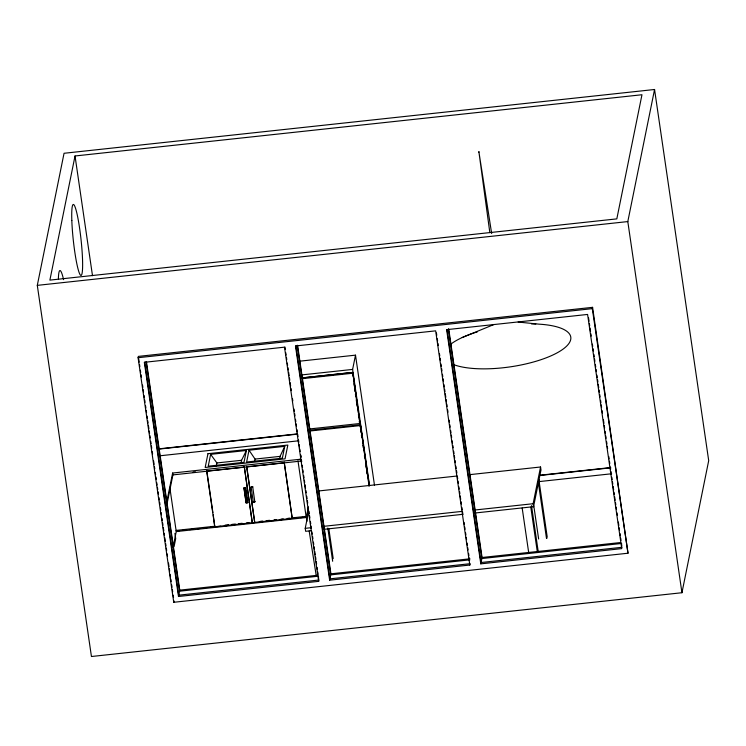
<?xml version="1.0" encoding="UTF-8"?>
<svg xmlns="http://www.w3.org/2000/svg" width="746" height="746" viewBox="0 0 746 746"><rect width="100%" height="100%" fill="white"/><g stroke="black" fill="none" stroke-linecap="round" stroke-linejoin="round"><path stroke-width="1.12" d="M37.3 285.364L64.053 153.275L654.559 89.492L708.7 460.636L681.947 592.725L91.441 656.508L37.3 285.364L627.806 221.581L654.559 89.492M75.029 155.979L49.889 280.114L616.821 218.876L641.97 94.742L75.029 155.979L92.495 275.684M138.085 357.716L138.346 356.392L592.585 307.333L627.992 553.224L173.762 602.283L138.085 357.716L592.315 308.648L592.585 307.333M166.628 502.664L172.634 473.039L300.284 459.256L300.964 455.89M166.666 505.667L172.904 474.904L172.634 473.039M173.025 547.471L176.243 531.581L169.78 487.287M174.07 546.641L175.692 538.659L174.918 533.362M173.762 602.283L174.032 600.959M318.607 577.74L318.673 581.358L178.49 596.492L179.767 590.142L146.449 361.698M210.633 454.351L208.237 466.175L243.998 462.315L246.394 450.491L210.633 454.351L216.899 462.949L216.275 466.054M252.279 522.704L244.268 466.558L252.279 522.704L214.783 526.76L213.235 514.871M240.939 463.397L241.573 460.291L246.394 450.491M249.024 450.211L246.628 462.026L282.361 458.175L284.748 446.35L249.024 450.211L255.057 459.079L254.628 461.177M243.951 488.08L245.574 487.642L247.681 502.757L246.124 502.925L243.951 488.08L245.574 487.642M246.124 502.925L244.007 487.809M251.15 487.045L252.717 486.868L251.15 487.045L253.267 502.151L254.89 501.713L253.267 502.151M292.218 518.386L284.207 462.25L292.218 518.386L254.731 522.442L246.721 466.297M279.433 459.517L280.067 456.375L284.748 446.35M176.243 531.581L306.252 517.538L308.415 506.851M311.427 530.676L305.655 531.301L305.217 528.336L308.602 511.644M369.55 485.478L352.616 369.419L355.506 355.152L299.426 361.213M309.599 428.95L359.954 423.504L352.783 372.44L301.272 377.998M359.227 422.059L359.385 421.266M359.954 423.504L352.783 372.44M369.111 486.28L360.421 424.782L308.769 430.339M295.91 345.818L329.9 578.849L470.092 563.706L469.821 565.03L329.639 580.174L330.926 573.814L297.598 345.379M480.788 563.845L446.621 329.667L587.587 314.439L621.754 548.618L480.788 563.845L482.075 557.495L448.747 329.051M474.409 513.071L533.549 506.683L533.12 503.718L540.552 466.996L469.989 474.624M533.549 506.683L540.99 469.971L540.552 466.996M546.818 538.444L547.172 536.682L538.808 479.38M489.833 232.612L478.895 151.811L491.661 233.545M479.165 151.923L478.634 151.998M462.231 337.528L494.104 324.445M302.261 374.856L352.616 369.419M302.27 377.877L352.271 372.468M352.112 373.261L352.895 373.177M302.261 378.67L352.625 373.233M309.898 431.011L360.262 425.574M158.823 448.859L297.449 433.883M158.59 449.139L297.384 434.153M159.56 455.825L298.363 440.83M216.899 462.949L241.573 460.291M255.057 459.079L280.067 456.375M193.074 472.087L195.359 471.845M207.808 471.015L244.166 467.089M282.967 462.902L246.618 466.828L254.731 522.442M172.904 474.904L300.554 461.112L300.284 459.256M318.439 490.989L457.261 475.995M246.171 502.655L247.737 502.487M539.992 475.211L610.564 467.583M540.104 475.454L610.778 467.826M538.649 481.646L611.645 473.766M176.075 530.415L214.885 526.228M225.115 525.128L228.528 524.755M231.931 524.391L235.344 524.018M238.748 523.655L242.161 523.282M246.702 522.797L248.977 522.545M260.513 521.295L262.788 521.053M266.191 520.68L269.604 520.316M274.146 519.822L276.421 519.58M280.962 519.085L283.238 518.843M287.779 518.349L290.054 518.106M292.32 517.864L306.084 516.372M176.914 530.993L179.226 530.742M182.695 530.369L186.164 529.996M189.633 529.613L193.093 529.24M197.718 528.746L200.031 528.494M203.499 528.121L206.968 527.748M210.437 527.366L213.897 526.993M217.366 526.62L220.835 526.247M225.46 525.743L227.772 525.501M231.232 525.119L234.701 524.746M238.17 524.373L240.482 524.121M252.036 522.881L254.349 522.629M258.974 522.125L261.286 521.874M265.902 521.379L268.215 521.128M272.84 520.633L275.153 520.382M279.778 519.878L282.091 519.626M286.706 519.132L289.019 518.88M293.644 518.386L295.957 518.134M300.582 517.631L302.885 517.388M305.217 528.336L310.998 527.711M323.727 526.331L462.548 511.336M475.277 509.966L533.12 503.718M324.146 529.306L462.856 514.32M179.767 590.142L317.637 575.25M330.926 573.814L469.952 558.801M482.075 557.495L620.728 542.519M318.589 576.182L179.562 591.196L146.067 361.614M469.738 559.854L330.711 574.877L297.216 345.286M621.67 543.452L481.86 558.549L448.365 328.958M318.943 580.034L178.751 595.177L144.761 362.146M622.024 547.294L481.049 562.521L447.059 329.49M518.153 322.058L538.966 324.156A64.184 20.683 -8.3 0 1 552.889 354.984A64.184 20.683 -8.3 0 1 453.111 364.393M309.18 531.049L316.239 575.688M627.806 221.581L681.947 592.725M592.315 308.648L627.992 553.224M588.529 317.712L589.032 321.153M589.368 323.447L589.704 325.741M590.039 328.044L590.543 331.485M590.869 333.779L591.205 336.073M592.38 344.111L592.716 346.405M593.051 348.708L593.387 351.002M593.891 354.443L594.226 356.737M594.562 359.031L594.888 361.334M595.392 364.775L595.728 367.069M596.063 369.363L596.399 371.667M596.903 375.107L597.238 377.401M597.574 379.695L597.91 381.999M598.245 384.293L598.74 387.733M599.075 390.027L599.411 392.321M599.747 394.625L600.082 396.919M600.586 400.36L600.922 402.654M601.257 404.957L601.593 407.251M602.097 410.692L602.432 412.986M603.43 419.877L603.934 423.318M604.269 425.612L604.605 427.915M605.109 431.356L605.444 433.65M605.78 435.944L606.116 438.247M606.619 441.688L606.946 443.982M607.281 446.276L607.617 448.579M608.792 456.608L609.128 458.902M609.463 461.205L609.799 463.499M610.303 466.94L610.638 469.234M610.965 471.537L611.3 473.831M611.804 477.272L612.14 479.566M612.475 481.869L612.811 484.163M613.147 486.457L613.65 489.898M613.986 492.192L614.322 494.495M614.657 496.789L615.152 500.23M615.487 502.524L615.823 504.828M616.159 507.121L616.494 509.415M616.998 512.856L617.334 515.16M618.341 522.041L618.844 525.482M619.171 527.786L619.506 530.08M620.01 533.521L620.346 535.815M620.681 538.118L621.017 540.412M621.521 543.853L621.856 546.147M538.276 482.028L546.464 538.183M533.791 505.788L538.64 539.022M531.497 505.62L538.192 551.462M530.798 507.112L537.316 551.807M522.181 508.045L528.709 552.739M436.429 332.968L436.764 335.271M437.268 338.712L437.604 341.006M437.939 343.3L438.266 345.603M439.441 353.632L439.776 355.926M440.112 358.229L440.448 360.523M440.951 363.964L441.287 366.258M441.623 368.561L441.958 370.855M442.453 374.296L442.788 376.59M443.124 378.893L443.46 381.187M443.963 384.628L444.299 386.922M444.635 389.225L444.97 391.519M445.306 393.813L445.81 397.254M446.145 399.548L446.472 401.852M446.807 404.145L447.143 406.439M447.647 409.88L447.982 412.184M449.157 420.212L449.493 422.516M449.829 424.81L450.164 427.104M450.659 430.545L450.994 432.839M451.33 435.142L451.666 437.436M452.169 440.877L452.505 443.171M452.841 445.474L453.176 447.768M453.68 451.209L454.016 453.503M454.351 455.806L454.678 458.1M455.013 460.394L455.349 462.688M455.853 466.129L456.188 468.432M456.524 470.726L456.86 473.02M457.363 476.461L457.699 478.764M458.035 481.058L458.37 483.352M458.865 486.793L459.2 489.096M459.536 491.39L459.872 493.684M460.207 495.978L460.711 499.419M461.047 501.722L461.382 504.016M461.886 507.457L462.222 509.751M462.557 512.054L462.884 514.348M464.059 522.387L464.394 524.68M464.73 526.974L465.066 529.268M465.569 532.709L465.905 535.013M466.241 537.307L466.576 539.6M467.071 543.041L467.406 545.345M467.742 547.639L468.078 549.933M468.581 553.373L468.917 555.677M469.253 557.971L469.588 560.265M469.821 565.03L435.655 330.851L295.472 345.985L329.639 580.174M355.506 355.152L374.473 485.161M360.421 424.782L369.279 485.487M352.438 373.606L352.765 375.872M353.921 383.817L354.257 386.092M354.751 389.496L355.087 391.762M355.413 394.028L355.749 396.303M356.243 399.707L356.569 401.973M356.905 404.248L357.241 406.514M358.397 414.459L358.723 416.725M360.243 427.094L359.637 424.866M360.738 430.517L361.073 432.801M361.4 435.077L361.735 437.361M362.901 445.343L363.237 447.628M364.402 455.61L364.729 457.895M365.894 465.877L366.23 468.162M366.724 471.584L367.06 473.859M328.855 528.83L333.201 558.633M327.82 528.037L332.669 561.272M284.944 347.002L285.28 349.296M285.783 352.737L286.119 355.04M286.455 357.334L286.781 359.628M287.285 363.069L287.62 365.372M287.956 367.666L288.292 369.96M288.627 372.254L289.131 375.704M289.467 377.998L289.802 380.292M290.138 382.586L290.632 386.027M290.968 388.33L291.304 390.624M292.479 398.662L292.814 400.956M293.989 408.995L294.325 411.288M294.651 413.582L294.987 415.876M295.491 419.317L295.826 421.621M296.162 423.915L296.498 426.208M297.001 429.649L297.337 431.953M297.673 434.247L298.008 436.541M298.512 439.981L298.838 442.285M299.174 444.579L299.51 446.873M299.845 449.167L300.181 451.461M300.685 454.911L301.02 457.205M301.356 459.499L301.692 461.793M302.195 465.243L302.531 467.537M302.857 469.831L303.193 472.125M303.697 475.575L304.032 477.869M304.368 480.163L304.704 482.457M305.039 484.751L305.543 488.201M305.879 490.495L306.214 492.789M306.718 496.23L307.044 498.533M307.38 500.827L307.716 503.121M308.891 511.159L309.226 513.453M309.562 515.747L309.898 518.041M310.401 521.491L310.737 523.785M311.063 526.079L311.399 528.373M311.903 531.823L312.238 534.117M312.574 536.411L312.91 538.705M313.413 542.155L313.749 544.449M314.085 546.743L314.42 549.037M314.756 551.331L315.25 554.782M315.586 557.075L315.922 559.369M316.257 561.663L316.593 563.967M317.097 567.408L317.432 569.702M317.768 571.995L318.104 574.289M318.673 581.358L284.506 347.17L144.323 362.314L178.49 596.492M306.354 517.006L306.979 521.249M297.971 460.767L306.252 517.538M252.717 486.868L254.834 501.983M245.518 487.912L247.681 502.757M206.773 470.605L212.899 512.605M206.67 471.136L214.783 526.76M138.681 358.686L139.185 362.136M139.521 364.43L139.856 366.724M140.36 370.165L140.696 372.468M141.031 374.762L141.367 377.056M142.533 385.095L142.868 387.388M143.204 389.692L143.54 391.986M144.043 395.427L144.379 397.73M144.715 400.024L145.05 402.318M145.554 405.768L145.89 408.062M146.225 410.356L146.561 412.65M147.055 416.1L147.391 418.394M147.727 420.688L148.062 422.991M148.398 425.285L148.902 428.726M149.237 431.029L149.573 433.323M149.909 435.617L150.244 437.911M150.748 441.362L151.084 443.656M151.419 445.949L151.746 448.253M152.249 451.694L152.585 453.988M153.592 460.879L154.096 464.32M154.431 466.623L154.767 468.917M155.271 472.358L155.606 474.661M155.942 476.955L156.268 479.249M156.772 482.699L157.108 484.993M157.443 487.287L157.779 489.581M158.115 491.884L158.45 494.178M158.954 497.619L159.29 499.923M159.625 502.217L159.961 504.51M160.465 507.961L160.791 510.255M161.127 512.549L161.462 514.843M161.966 518.293L162.302 520.587M162.637 522.881L162.973 525.184M163.309 527.478L163.812 530.919M164.148 533.222L164.484 535.516M164.819 537.81L165.314 541.251M165.649 543.554L165.985 545.848M166.321 548.142L166.656 550.445M167.16 553.886L167.496 556.18M168.503 563.071L169.006 566.512M169.342 568.816L169.678 571.11M170.172 574.551L170.508 576.854M170.843 579.148L171.179 581.442M171.683 584.892L172.018 587.186M172.354 589.48L172.69 591.774M173.193 595.224L173.529 597.518M450.202 344.624A64.184 20.683 -8.3 0 1 477.449 331.839M531.497 323.923A64.184 20.683 -8.3 0 1 535.842 324.006M58.384 278.845A35.659 3.879 83.8 0 1 63.587 279.647M207.957 453.699L205.169 467.462L285.047 458.837L287.835 445.064L207.957 453.699M71.821 220.471A35.659 3.879 83.8 0 0 80.717 275.349A35.659 3.879 83.8 0 0 78.955 224.042A35.659 3.879 83.8 0 0 71.821 220.471"/></g></svg>
